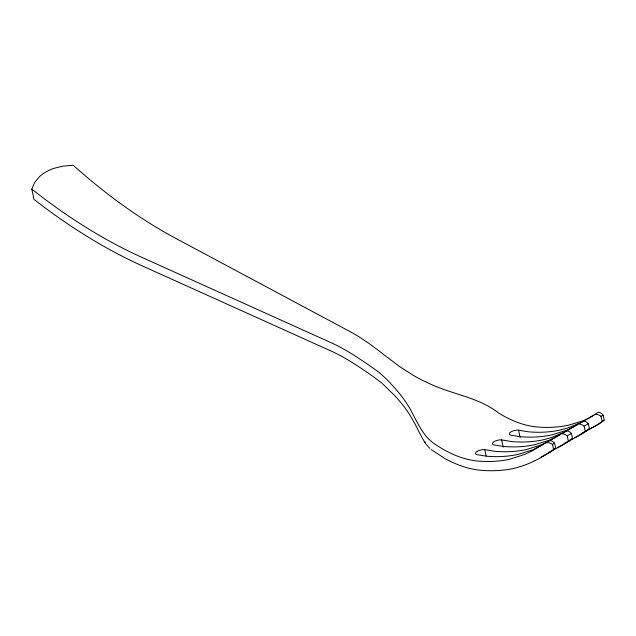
<?xml version="1.0" encoding="UTF-8"?>
<svg xmlns="http://www.w3.org/2000/svg" width="636" height="636" viewBox="0 0 636 636"><rect width="100%" height="100%" fill="white"/><g stroke="black" fill="none" stroke-linecap="round" stroke-linejoin="round"><path stroke-width="0.95" d="M429.825 448.396L425.484 443.459L422.065 437.703A260.188 51.27 72.8 0 1 415.729 425.333L410.252 415.626A171.863 114.09 8.9 0 0 394.837 395.767L381.687 382.904L374.095 377.243A426.502 258.224 58.6 0 0 354.292 363.816A200.412 121.333 58.6 0 0 333.01 351.907L142.671 266.079A515.891 312.34 58.6 0 1 88.03 236.99L78.951 231.297A515.764 312.26 58.6 0 1 34.018 199.402L31.8 189.17L34.702 182.5L39.472 176.681A49.203 33.541 11.2 0 1 53.917 168.341L63.091 166.107L73.164 165.288L84.898 175.457A505.66 277.28 61.3 0 0 117.7 201.493L125.96 207.447A506.025 277.479 61.3 0 0 175.6 238.277L351.676 332.477A210.039 115.172 61.3 0 1 372.322 345.889A438.117 240.241 61.3 0 1 384.955 355.516L400.155 366.988L415.324 376.584A165.487 109.861 8.9 0 0 431.55 384.565C453.786 394.678 479.147 397.667 498.791 413.106A126.675 73.14 60 0 0 536.561 426.899A252.023 145.509 60 0 0 568.846 425.11L582.878 420.881A333.558 13.96 -28.3 0 1 589.008 418.114L593.738 415.38M594.485 414.942L597.498 412.74A9.763 4.412 65.1 0 1 599.565 412.462L599.979 412.605A9.81 4.309 65.6 0 1 603.111 415.157L604.2 420.181L599.176 423.902L589.54 428.95M546.245 442.632L549.202 440.708A9.604 4.905 62.9 0 1 551.205 440.828L551.754 441.05A9.612 4.842 63.2 0 1 554.568 443.181L555.657 448.205L549.997 452.291L540.894 457.197M563.13 432.885L566.088 430.962A9.604 4.905 62.9 0 1 568.091 431.081L568.64 431.303A9.612 4.842 63.2 0 1 571.454 433.434L572.543 438.458L566.883 442.545L557.78 447.45M580.016 423.139L582.966 421.215A9.604 4.905 62.9 0 1 584.977 421.334L585.525 421.557A9.612 4.842 63.2 0 1 588.332 423.687L589.429 428.712L583.769 432.798L574.666 437.703M572.543 438.458L561.143 445.852L548.168 452.76M589.429 428.712L578.029 436.105L567.28 441.964M604.2 420.181L594.914 426.358L581.193 433.617M555.657 448.205C540.735 458.643 524.151 467.571 505.787 469.781A262.151 151.352 60 0 1 480.228 470.219A136.772 78.967 60 0 1 444.675 458.389L431.041 449.501M543.788 444.214L532.586 449.914L518.197 454.35A252.023 145.509 60 0 1 485.904 456.139L476.316 454.517A6.185 2.52 -11.6 0 1 477.421 451.25A6.185 2.52 -11.6 0 1 484.759 449.644L494.347 451.266A252.023 145.509 60 0 0 526.64 449.477L541.467 444.795L548.645 441.416M559.831 434.952L549.472 440.168L535.083 444.604A252.023 145.509 60 0 1 502.79 446.393L493.202 444.771A6.185 2.52 -11.6 0 1 494.307 441.503A6.185 2.52 -11.6 0 1 501.645 439.897L511.233 441.519A252.023 145.509 60 0 0 543.526 439.73L551.046 437.711L565.086 431.876M575.031 426.176L566.35 430.421L551.968 434.857A252.023 145.509 60 0 1 519.676 436.646L510.088 435.024A6.185 2.52 -11.6 0 1 511.185 431.757A6.185 2.52 -11.6 0 1 518.531 430.151L528.119 431.772A252.023 145.509 60 0 0 560.411 429.984L567.924 427.964L581.972 422.129M575.874 425.691L577.552 424.721M549.48 440.931L560.713 434.062A9.604 6.145 56.7 0 1 563.162 433.927L563.83 434.078A9.612 6.201 56.4 0 1 567.233 435.867L568.322 440.891M565.531 431.669L577.591 424.315A9.604 6.145 56.7 0 1 580.048 424.18L580.716 424.331A9.612 6.201 56.4 0 1 584.118 426.12L585.207 431.144M582.417 421.922L594.477 414.569A9.604 6.145 56.7 0 1 596.926 414.433L597.602 414.585A9.612 6.201 56.4 0 1 600.996 416.373L602.093 421.398M31.8 189.17L44.417 198.829A505.66 306.147 58.6 0 0 79.731 223.419L88.627 229A506.025 306.361 58.6 0 0 142.249 257.532L332.715 343.424A210.039 127.16 58.6 0 1 354.999 355.89A438.522 265.498 58.6 0 1 375.423 369.739L379.485 372.768A179.09 120.681 10.2 0 1 389.542 382.3L395.592 388.946A171.434 113.804 8.9 0 1 408.081 405.593C416.302 418.782 421.286 435.151 434.873 444.095A126.675 73.14 60 0 0 477.461 461.013A252.023 145.509 60 0 0 509.754 459.224L524.931 454.335A333.558 13.96 -28.3 0 0 532.499 450.733L544.337 443.427A9.763 6.71 53.7 0 1 547.389 442.584L548.089 442.632A9.81 6.837 53 0 1 552.461 444.397L554.568 443.181M567.233 435.867L571.454 433.434M584.118 426.12L588.332 423.687M600.996 416.373L603.111 415.157M564.307 443.364L566.533 442.314M425.023 441.972L425.484 443.459M552.461 444.397L553.551 449.421M518.531 430.151L520.105 437.401M501.645 439.897L503.219 447.148M484.759 449.644L486.143 455.988"/></g></svg>
